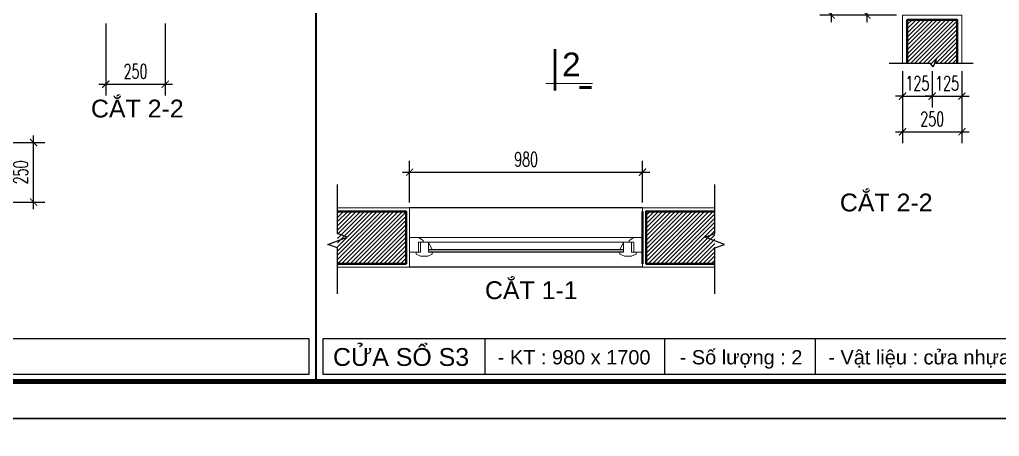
# Model space of a CAD drawing. Header units: millimetres. Extents: x -229618 to 2906, y -178063 to 96806.
# Drawn here: x -16855 to -12732, y -57051 to -55298 of the extents above; entities that cross this region are included whole.
import ezdxf
from ezdxf.enums import TextEntityAlignment as Align

# ---------------------------------------------------------------- set-up
doc = ezdxf.new("R2010")
doc.units = ezdxf.units.MM
doc.header["$LTSCALE"] = 200
doc.header["$MEASUREMENT"] = 0
doc.header["$PDMODE"] = 3
doc.header["$PDSIZE"] = 50
doc.linetypes.add('DASHED2', pattern=[0.375, 0.25, -0.125])
doc.layers.get('0').update_dxf_attribs({"color": 95, "linetype": 'CONTINUOUS'})
doc.layers.get('DEFPOINTS').update_dxf_attribs({"linetype": 'CONTINUOUS'})
for name, color, linetype, lineweight in [('cat', 1, 'CONTINUOUS', 40), ('hatch', 250, 'CONTINUOUS', 5), ('khuat', 8, 'DASHED2', 15), ('nho', 252, 'CONTINUOUS', 15), ('thay', 7, 'CONTINUOUS', 18)]:
    doc.layers.add(name, color=color, linetype=linetype, lineweight=lineweight)
for name, color, linetype in [('CUA', 145, 'CONTINUOUS'), ('DIM', 251, 'CONTINUOUS'), ('KHUNGTEN', 7, 'CONTINUOUS'), ('TEXT', 33, 'CONTINUOUS')]:
    doc.layers.add(name, color=color, linetype=linetype)
doc.layers.add('in', color=203, linetype='CONTINUOUS', lineweight=5, plot=False)
doc.styles.add('Aria H iso', font='Vharial_0.ttf')
doc.styles.add('Arial iso', font='vnarial_0.ttf')
doc.styles.add('Scale', font='vnsimli.shx', dxfattribs={"width": 0.65, "bigfont": 'bigfont.shx'})
doc.dimstyles.new('Scale', dxfattribs={"dimscale": 75, "dimtxt": 2, "dimasz": 1, "dimexe": 1.6, "dimexo": 0, "dimgap": 0.8, "dimtad": 1, "dimdec": 0, "dimzin": 0, "dimdsep": 46, "dimtxsty": 'Scale', "dimblk": 'ARCHTICK', "dimcen": 0.1, "dimdle": 1, "dimclrd": 256, "dimclre": 256, "dimclrt": 3, "dimadec": 0, "dimazin": 0, "dimtfac": 1, "dimtdec": 0, "dimtix": 1, "dimtmove": 2, "dimatfit": 3, "dimldrblk": 'ARCHTICK', "dimfxl": 0, "dimtolj": 1, "dimtzin": 0, "dimarcsym": 0})

# ---------------------------------------------------------------- blocks, each defined once
blk = doc.blocks.new('KhungA3')
at = {"layer": 'DEFPOINTS', "color": 8}
blk.add_lwpolyline([(-3.74, 3.81), (416.31, 3.81), (416.31, 300.81), (-3.74, 300.81)], close=True, dxfattribs=at)
at = {"layer": 'KHUNGTEN', "color": 4, "const_width": 0.724}
blk.add_lwpolyline([(7.54, 8.99), (411.13, 8.99), (411.13, 295.64), (7.54, 295.64)], close=True, dxfattribs=at)
blk = doc.blocks.new('cactd')
at = {"layer": 'thay', "ltscale": 600}
blk.add_line((-9972, -9225), (2458, -9225), dxfattribs=at)
at = {"layer": 'thay', "ltscale": 600, "const_width": 762}
for points in [[(0, 0), (0, -11114)], [(-9771, -10263), (-6486, -10263)]]:
    blk.add_lwpolyline(points, dxfattribs=at)
at = {"layer": 'TEXT', "style": 'Aria H iso'}
blk.add_attdef('1', text='', height=6350, dxfattribs=at).set_placement((-4149, -4127), align=Align.MIDDLE_CENTER)
blk = doc.blocks.new('_ArchTick')
at = {"color": 0, "linetype": 'ByBlock', "const_width": 0.15}
blk.add_lwpolyline([(-0.5, -0.5), (0.5, 0.5)], dxfattribs=at)
blk = doc.blocks.new('*D517')
at = {"layer": 'DEFPOINTS', "color": 0, "linetype": 'Continuous'}
for p in [(-13165, -54429.4), (-13290, -55279.4), (-13165, -55279.4)]:
    blk.add_point(p, dxfattribs=at)
at = {"layer": 'DIM', "linetype": 'Continuous', "lineweight": -2}
for p, q in [((-13290, -54399.4), (-13290, -55309.4)), ((-13165, -54429.4), (-13338, -54429.4)), ((-13165, -55279.4), (-13338, -55279.4))]:
    blk.add_line(p, q, dxfattribs=at)
at = {"layer": 'DIM', "linetype": 'Continuous', "lineweight": -2, "xscale": 30, "yscale": 30, "zscale": 30}
for p, rotation in [((-13290, -54429.4), 90), ((-13290, -55279.4), 270)]:
    blk.add_blockref('_ArchTick', p, dxfattribs=dict(at, rotation=rotation))
at = {"layer": 'DIM', "color": 3, "linetype": 'Continuous', "insert": (-13344, -54854.4), "char_height": 60, "attachment_point": 5, "rotation": 90, "style": 'Scale'}
blk.add_mtext('\\A1;850', dxfattribs=at)
blk = doc.blocks.new('*D518')
at = {"layer": 'DEFPOINTS', "color": 0, "linetype": 'Continuous'}
for p in [(-13165, -53579.4), (-13440, -55279.4), (-13165, -55279.4)]:
    blk.add_point(p, dxfattribs=at)
at = {"layer": 'DIM', "linetype": 'Continuous', "lineweight": -2}
for p, q in [((-13440, -53549.4), (-13440, -55309.4)), ((-13165, -53579.4), (-13488, -53579.4)), ((-13165, -55279.4), (-13488, -55279.4))]:
    blk.add_line(p, q, dxfattribs=at)
at = {"layer": 'DIM', "linetype": 'Continuous', "lineweight": -2, "xscale": 30, "yscale": 30, "zscale": 30}
for p, rotation in [((-13440, -53579.4), 90), ((-13440, -55279.4), 270)]:
    blk.add_blockref('_ArchTick', p, dxfattribs=dict(at, rotation=rotation))
at = {"layer": 'DIM', "color": 3, "linetype": 'Continuous', "insert": (-13494, -54429.4), "char_height": 60, "attachment_point": 5, "rotation": 90, "style": 'Scale'}
blk.add_mtext('\\A1;1700', dxfattribs=at)
blk = doc.blocks.new('*D520')
at = {"layer": 'DEFPOINTS', "color": 0, "linetype": 'Continuous'}
for p in [(-14233.9, -55939.6), (-15213.9, -56067.4), (-14233.9, -56067.4)]:
    blk.add_point(p, dxfattribs=at)
at = {"layer": 'DIM', "linetype": 'Continuous', "lineweight": -2}
for p, q in [((-15213.9, -56067.4), (-15213.9, -55891.6)), ((-14233.9, -56067.4), (-14233.9, -55891.6)), ((-15243.9, -55939.6), (-14203.9, -55939.6))]:
    blk.add_line(p, q, dxfattribs=at)
at = {"layer": 'DIM', "linetype": 'Continuous', "lineweight": -2, "xscale": 30, "yscale": 30, "zscale": 30, "rotation": 180}
blk.add_blockref('_ArchTick', (-15213.9, -55939.6), dxfattribs=at)
at = {"layer": 'DIM', "linetype": 'Continuous', "lineweight": -2, "xscale": 30, "yscale": 30, "zscale": 30}
blk.add_blockref('_ArchTick', (-14233.9, -55939.6), dxfattribs=at)
at = {"layer": 'DIM', "color": 3, "linetype": 'Continuous', "insert": (-14723.9, -55885.6), "char_height": 60, "attachment_point": 5, "style": 'Scale'}
blk.add_mtext('\\A1;980', dxfattribs=at)
blk = doc.blocks.new('*D531')
at = {"layer": 'DEFPOINTS', "color": 0, "linetype": 'Continuous'}
for p in [(-13140, -55515.4), (-13015, -55515.4), (-13015, -55620.1)]:
    blk.add_point(p, dxfattribs=at)
at = {"layer": 'DIM', "linetype": 'Continuous', "lineweight": -2}
for p, q in [((-13140, -55515.4), (-13140, -55668.1)), ((-13015, -55515.4), (-13015, -55668.1)), ((-13140, -55620.1), (-13170, -55620.1)), ((-13140, -55620.1), (-13015, -55620.1)), ((-13015, -55620.1), (-12985, -55620.1))]:
    blk.add_line(p, q, dxfattribs=at)
at = {"layer": 'DIM', "linetype": 'Continuous', "lineweight": -2, "xscale": 30, "yscale": 30, "zscale": 30}
blk.add_blockref('_ArchTick', (-13140, -55620.1), dxfattribs=at)
at = {"layer": 'DIM', "linetype": 'Continuous', "lineweight": -2, "xscale": 30, "yscale": 30, "zscale": 30, "rotation": 180}
blk.add_blockref('_ArchTick', (-13015, -55620.1), dxfattribs=at)
at = {"layer": 'DIM', "color": 3, "linetype": 'Continuous', "insert": (-13077.5, -55566.1), "char_height": 60, "attachment_point": 5, "style": 'Scale'}
blk.add_mtext('\\A1;125', dxfattribs=at)
blk = doc.blocks.new('*D532')
at = {"layer": 'DEFPOINTS', "color": 0, "linetype": 'Continuous'}
for p in [(-13015, -55515.4), (-12890, -55515.4), (-12890, -55620.1)]:
    blk.add_point(p, dxfattribs=at)
at = {"layer": 'DIM', "linetype": 'Continuous', "lineweight": -2}
for p, q in [((-13015, -55515.4), (-13015, -55668.1)), ((-12890, -55515.4), (-12890, -55668.1)), ((-13015, -55620.1), (-13045, -55620.1)), ((-13015, -55620.1), (-12890, -55620.1)), ((-12890, -55620.1), (-12860, -55620.1))]:
    blk.add_line(p, q, dxfattribs=at)
at = {"layer": 'DIM', "linetype": 'Continuous', "lineweight": -2, "xscale": 30, "yscale": 30, "zscale": 30}
blk.add_blockref('_ArchTick', (-13015, -55620.1), dxfattribs=at)
at = {"layer": 'DIM', "linetype": 'Continuous', "lineweight": -2, "xscale": 30, "yscale": 30, "zscale": 30, "rotation": 180}
blk.add_blockref('_ArchTick', (-12890, -55620.1), dxfattribs=at)
at = {"layer": 'DIM', "color": 3, "linetype": 'Continuous', "insert": (-12952.5, -55566.1), "char_height": 60, "attachment_point": 5, "style": 'Scale'}
blk.add_mtext('\\A1;125', dxfattribs=at)
blk = doc.blocks.new('*D533')
at = {"layer": 'DEFPOINTS', "color": 0, "linetype": 'Continuous'}
for p in [(-13140, -55515.4), (-12890, -55515.4), (-12890, -55770.1)]:
    blk.add_point(p, dxfattribs=at)
at = {"layer": 'DIM', "linetype": 'Continuous', "lineweight": -2}
for p, q in [((-13140, -55515.4), (-13140, -55818.1)), ((-12890, -55515.4), (-12890, -55818.1)), ((-13170, -55770.1), (-12860, -55770.1))]:
    blk.add_line(p, q, dxfattribs=at)
at = {"layer": 'DIM', "linetype": 'Continuous', "lineweight": -2, "xscale": 30, "yscale": 30, "zscale": 30, "rotation": 180}
blk.add_blockref('_ArchTick', (-13140, -55770.1), dxfattribs=at)
at = {"layer": 'DIM', "linetype": 'Continuous', "lineweight": -2, "xscale": 30, "yscale": 30, "zscale": 30}
blk.add_blockref('_ArchTick', (-12890, -55770.1), dxfattribs=at)
at = {"layer": 'DIM', "color": 3, "linetype": 'Continuous', "insert": (-13015, -55716.1), "char_height": 60, "attachment_point": 5, "style": 'Scale'}
blk.add_mtext('\\A1;250', dxfattribs=at)
blk = doc.blocks.new('*D543')
at = {"layer": 'DEFPOINTS', "color": 0, "linetype": 'Continuous'}
for p in [(-16492.3, -55315.4), (-16242.3, -55315.4), (-16242.3, -55570.1)]:
    blk.add_point(p, dxfattribs=at)
at = {"layer": 'DIM', "linetype": 'Continuous', "lineweight": -2}
for p, q in [((-16492.3, -55315.4), (-16492.3, -55618.1)), ((-16242.3, -55315.4), (-16242.3, -55618.1)), ((-16522.3, -55570.1), (-16212.3, -55570.1))]:
    blk.add_line(p, q, dxfattribs=at)
at = {"layer": 'DIM', "linetype": 'Continuous', "lineweight": -2, "xscale": 30, "yscale": 30, "zscale": 30, "rotation": 180}
blk.add_blockref('_ArchTick', (-16492.3, -55570.1), dxfattribs=at)
at = {"layer": 'DIM', "linetype": 'Continuous', "lineweight": -2, "xscale": 30, "yscale": 30, "zscale": 30}
blk.add_blockref('_ArchTick', (-16242.3, -55570.1), dxfattribs=at)
at = {"layer": 'DIM', "color": 3, "linetype": 'Continuous', "insert": (-16367.3, -55516.1), "char_height": 60, "attachment_point": 5, "style": 'Scale'}
blk.add_mtext('\\A1;250', dxfattribs=at)
blk = doc.blocks.new('*D673')
at = {"layer": 'DEFPOINTS', "color": 0, "linetype": 'Continuous'}
for p in [(-16939.3, -55815.6), (-16796.3, -55815.6), (-16939.3, -56065.6)]:
    blk.add_point(p, dxfattribs=at)
at = {"layer": 'DIM', "linetype": 'Continuous', "lineweight": -2}
for p, q in [((-16939.3, -55815.6), (-16748.3, -55815.6)), ((-16796.3, -56095.6), (-16796.3, -55785.6)), ((-16939.3, -56065.6), (-16748.3, -56065.6))]:
    blk.add_line(p, q, dxfattribs=at)
at = {"layer": 'DIM', "linetype": 'Continuous', "lineweight": -2, "xscale": 30, "yscale": 30, "zscale": 30}
for p, rotation in [((-16796.3, -55815.6), 90), ((-16796.3, -56065.6), 270)]:
    blk.add_blockref('_ArchTick', p, dxfattribs=dict(at, rotation=rotation))
at = {"layer": 'DIM', "color": 3, "linetype": 'Continuous', "insert": (-16850.3, -55940.6), "char_height": 60, "attachment_point": 5, "rotation": 90, "style": 'Scale'}
blk.add_mtext('\\A1;250', dxfattribs=at)

msp = doc.modelspace()

# ---------------------------------------------------------------- hatches: boundary and pattern name
at = {"layer": 'hatch', "linetype": 'Continuous'}
h = msp.add_hatch(dxfattribs=at)
h.set_pattern_fill('ANSI31', color=256, scale=100, style=0)
h.set_pattern_definition([(45, (-74364.873, -50803.478), (-8.8388348, 8.8388348), [])])
h.paths.add_polyline_path([(-12910, -55299.4), (-12910, -55483.1), (-12998.5, -55483.1), (-12998.5, -55465.2), (-13010.8, -55497.5), (-13022.7, -55483.1), (-13120, -55483.1), (-13120, -55299.4)])
h = msp.add_hatch(dxfattribs=at)
h.set_pattern_fill('ANSI31', color=256, scale=100, style=0)
h.set_pattern_definition([(45, (-15517.638, -56324.62), (-8.83883, 8.83883), [])])
h.paths.add_polyline_path([(-15228.9, -56104.6), (-15517.6, -56104.6), (-15517.6, -56324.6), (-15228.9, -56324.6)])
h = msp.add_hatch(dxfattribs=at)
h.set_pattern_fill('ANSI31', color=256, scale=100, style=0)
h.set_pattern_definition([(45, (-98581.31, -33922.431), (-8.8388348, 8.8388348), [])])
h.paths.add_polyline_path([(-14218.9, -56104.6), (-13930.3, -56104.6), (-13930.3, -56324.6), (-14218.9, -56324.6)])

# ---------------------------------------------------------------- linework, layer by layer
at = {"layer": 'cat', "linetype": 'Continuous'}
msp.add_line((-14233.9, -56104.6), (-14233.9, -56324.6), dxfattribs=at)
at = {"layer": 'cat'}
msp.add_lwpolyline([(-12910, -55483.1), (-12910, -55299.4), (-13120, -55299.4), (-13120, -55483.1)], dxfattribs=at)
at = {"layer": 'cat', "linetype": 'Continuous'}
for points in [[(-15517.6, -56104.6), (-15228.9, -56104.6), (-15228.9, -56324.6), (-15517.6, -56324.6)], [(-13930.3, -56104.6), (-14218.9, -56104.6), (-14218.9, -56324.6), (-13930.3, -56324.6)]]:
    msp.add_lwpolyline(points, dxfattribs=at)
at = {"layer": 'CUA'}
for p, q in [((-13022.7, -55483.1), (-13196.8, -55483.1)), ((-14898, -56639.7), (-14898, -56789.7)), ((-14142.1, -56639.7), (-14142.1, -56789.7)), ((-13507.7, -56639.7), (-13507.7, -56789.7))]:
    msp.add_line(p, q, dxfattribs=at)
at = {"layer": 'CUA', "ltscale": 0.5}
for p, q in [((-14233.9, -56089.6), (-15213.9, -56089.6)), ((-14313.9, -56266.6), (-15133.9, -56266.6)), ((-14313.9, -56276.6), (-15133.9, -56276.6)), ((-14233.9, -56339.6), (-15213.9, -56339.6))]:
    msp.add_line(p, q, dxfattribs=at)
at = {"layer": 'CUA'}
for points in [[(-12843.1, -55483.1), (-12998.5, -55483.1), (-12998.5, -55465.2), (-13010.8, -55497.5), (-13022.7, -55483.1), (-13196.8, -55483.1)], [(-15517.6, -56451.9), (-15517.6, -56258.2), (-15558.8, -56243.2), (-15476.4, -56213.2), (-15517.6, -56198.2), (-15517.6, -55991.5)], [(-13930.3, -56451.9), (-13930.3, -56258.2), (-13889, -56243.2), (-13971.5, -56213.2), (-13930.3, -56198.2), (-13930.3, -55991.5)]]:
    msp.add_lwpolyline(points, dxfattribs=at)
for points in [[(-19975.9, -56639.7), (-15638, -56639.7), (-15638, -56789.7), (-19975.9, -56789.7)], [(-15578, -56639.7), (-12468.8, -56639.7), (-12468.8, -56789.7), (-15578, -56789.7)]]:
    msp.add_lwpolyline(points, close=True, dxfattribs=at)
at = {"layer": 'hatch', "ltscale": 0.5}
msp.add_lwpolyline([(-12890, -55483.1), (-12890, -55279.4), (-13140, -55279.4), (-13140, -55483.1)], dxfattribs=at)
at = {"layer": 'hatch', "linetype": 'Continuous'}
for points in [[(-15517.6, -56089.6), (-15213.9, -56089.6), (-15213.9, -56339.6), (-15517.6, -56339.6)], [(-13930.3, -56089.6), (-14233.9, -56089.6), (-14233.9, -56339.6), (-13930.3, -56339.6)]]:
    msp.add_lwpolyline(points, dxfattribs=at)
at = {"layer": 'in', "linetype": 'Continuous'}
for points in [[(-20344.3, -48064.9), (-7743, -48064.9), (-7743, -56974.9), (-20344.3, -56974.9)], [(-20344.3, -56974.9), (-7743, -56974.9), (-7743, -65884.9), (-20344.3, -65884.9)]]:
    msp.add_lwpolyline(points, close=True, dxfattribs=at)
at = {"layer": 'khuat', "color": 6, "ltscale": 0.3, "const_width": 8}
msp.add_lwpolyline([(-15608, -53269.7), (-15608, -56819.7)], dxfattribs=at)
at = {"layer": 'nho', "linetype": 'Continuous'}
for p, q in [((-15176.9, -56214.6), (-14270.9, -56214.6)), ((-14313.9, -56234.6), (-15133.9, -56234.6)), ((-15213.9, -56324.6), (-15213.9, -56324.6)), ((-15213.9, -56324.6), (-15213.9, -56324.6))]:
    msp.add_line(p, q, dxfattribs=at)
at = {"layer": 'thay', "ltscale": 0.5}
for p, q in [((-15133.9, -56234.6), (-15118.9, -56266.6)), ((-14313.9, -56234.6), (-14328.9, -56266.6))]:
    msp.add_line(p, q, dxfattribs=at)
for points in [[(-15156.9, -56226.6), (-15176.9, -56214.6), (-15213.9, -56214.6), (-15213.9, -56276.6), (-15176.9, -56276.6), (-15176.9, -56234.6), (-15156.9, -56234.6)], [(-14233.9, -56214.6), (-14270.9, -56214.6), (-14290.9, -56226.6), (-14290.9, -56234.6), (-14270.9, -56234.6), (-14270.9, -56276.6), (-14233.9, -56276.6)], [(-15167.9, -56292.4), (-15137.9, -56292.4), (-15118.9, -56284.5), (-15118.9, -56276.6), (-15133.9, -56276.6), (-15133.9, -56234.6), (-15167.9, -56234.6), (-15167.9, -56276.6), (-15186.9, -56276.6), (-15186.9, -56284.5)], [(-14279.9, -56292.4), (-14309.9, -56292.4), (-14328.9, -56284.5), (-14328.9, -56276.6), (-14313.9, -56276.6), (-14313.9, -56234.6), (-14279.9, -56234.6), (-14279.9, -56276.6), (-14260.9, -56276.6), (-14260.9, -56284.5)]]:
    msp.add_lwpolyline(points, close=True, dxfattribs=at)

# ---------------------------------------------------------------- block references
at = {"layer": 'DIM', "linetype": 'Continuous'}
ref = msp.add_blockref('cactd', (-14602, -55422), dxfattribs=dict(at, xscale=-0.015748031437397, yscale=0.015748031437397, zscale=0.0157480314960628))
ref.add_attrib('1', '2', dxfattribs={"layer": 'TEXT', "height": 100, "style": 'Aria H iso'}).set_placement((-14533.5, -55487), align=Align.MIDDLE_CENTER)
at = {"layer": 'KHUNGTEN', "xscale": 30, "yscale": 30, "zscale": 30.00000000000154}
for p in [(-20232.2, -57089.3), (-20232.2, -65999.3)]:
    msp.add_blockref('KhungA3', p, dxfattribs=at)

# ---------------------------------------------------------------- texts
at = {"layer": 'TEXT', "linetype": 'Continuous', "style": 'Aria H iso'}
for s, p in [('c¾t 2-2', (-16359.8, -55709.9)), ('c¾t 2-2', (-13208.7, -56104.8)), ('c¾t 1-1', (-14702, -56473.5)), ('cöa sæ s3', (-15250, -56754.3))]:
    msp.add_text(s, height=75, dxfattribs=at).set_placement(p, align=Align.CENTER)
at = {"layer": 'TEXT', "linetype": 'Continuous', "style": 'Arial iso'}
for s, p in [('- Sè l\xadîng : 2', (-14077.7, -56747.9)), ('- VËt liÖu : cöa nhùa, kÝnh', (-13452.3, -56747.9)), ('- KT : 980 x 1700', (-14843.3, -56747.9))]:
    msp.add_text(s, height=60, dxfattribs=at).set_placement(p)

# ---------------------------------------------------------------- dimensions: what is measured, and where the dimension line sits
at = {"layer": 'DIM', "linetype": 'Continuous'}
for base, p1, p2, picture, middle in [((-13440, -55279.4), (-13165, -53579.4), (-13165, -55279.4), '*D518', (-13494, -54429.4)), ((-13290, -55279.4), (-13165, -54429.4), (-13165, -55279.4), '*D517', (-13344, -54854.4)), ((-16796.3, -55815.6), (-16939.3, -56065.6), (-16939.3, -55815.6), '*D673', (-16850.3, -55940.6))]:
    dim = msp.add_linear_dim(base=base, p1=p1, p2=p2, angle=90, dimstyle='Scale', override={"dimscale": 30}, dxfattribs=at)
    dim.commit()
    dim.dimension.update_dxf_attribs({"geometry": picture, "text_midpoint": middle})
for base, p1, p2, picture, middle in [((-16242.3, -55570.1), (-16492.3, -55315.4), (-16242.3, -55315.4), '*D543', (-16367.3, -55516.1)), ((-13015, -55620.1), (-13140, -55515.4), (-13015, -55515.4), '*D531', (-13077.5, -55566.1)), ((-12890, -55770.1), (-13140, -55515.4), (-12890, -55515.4), '*D533', (-13015, -55716.1)), ((-12890, -55620.1), (-13015, -55515.4), (-12890, -55515.4), '*D532', (-12952.5, -55566.1)), ((-14233.9, -55939.6), (-15213.9, -56067.4), (-14233.9, -56067.4), '*D520', (-14723.9, -55885.6))]:
    dim = msp.add_linear_dim(base=base, p1=p1, p2=p2, dimstyle='Scale', override={"dimscale": 30}, dxfattribs=at)
    dim.commit()
    dim.dimension.update_dxf_attribs({"geometry": picture, "text_midpoint": middle})

doc.saveas('drawing.dxf')
